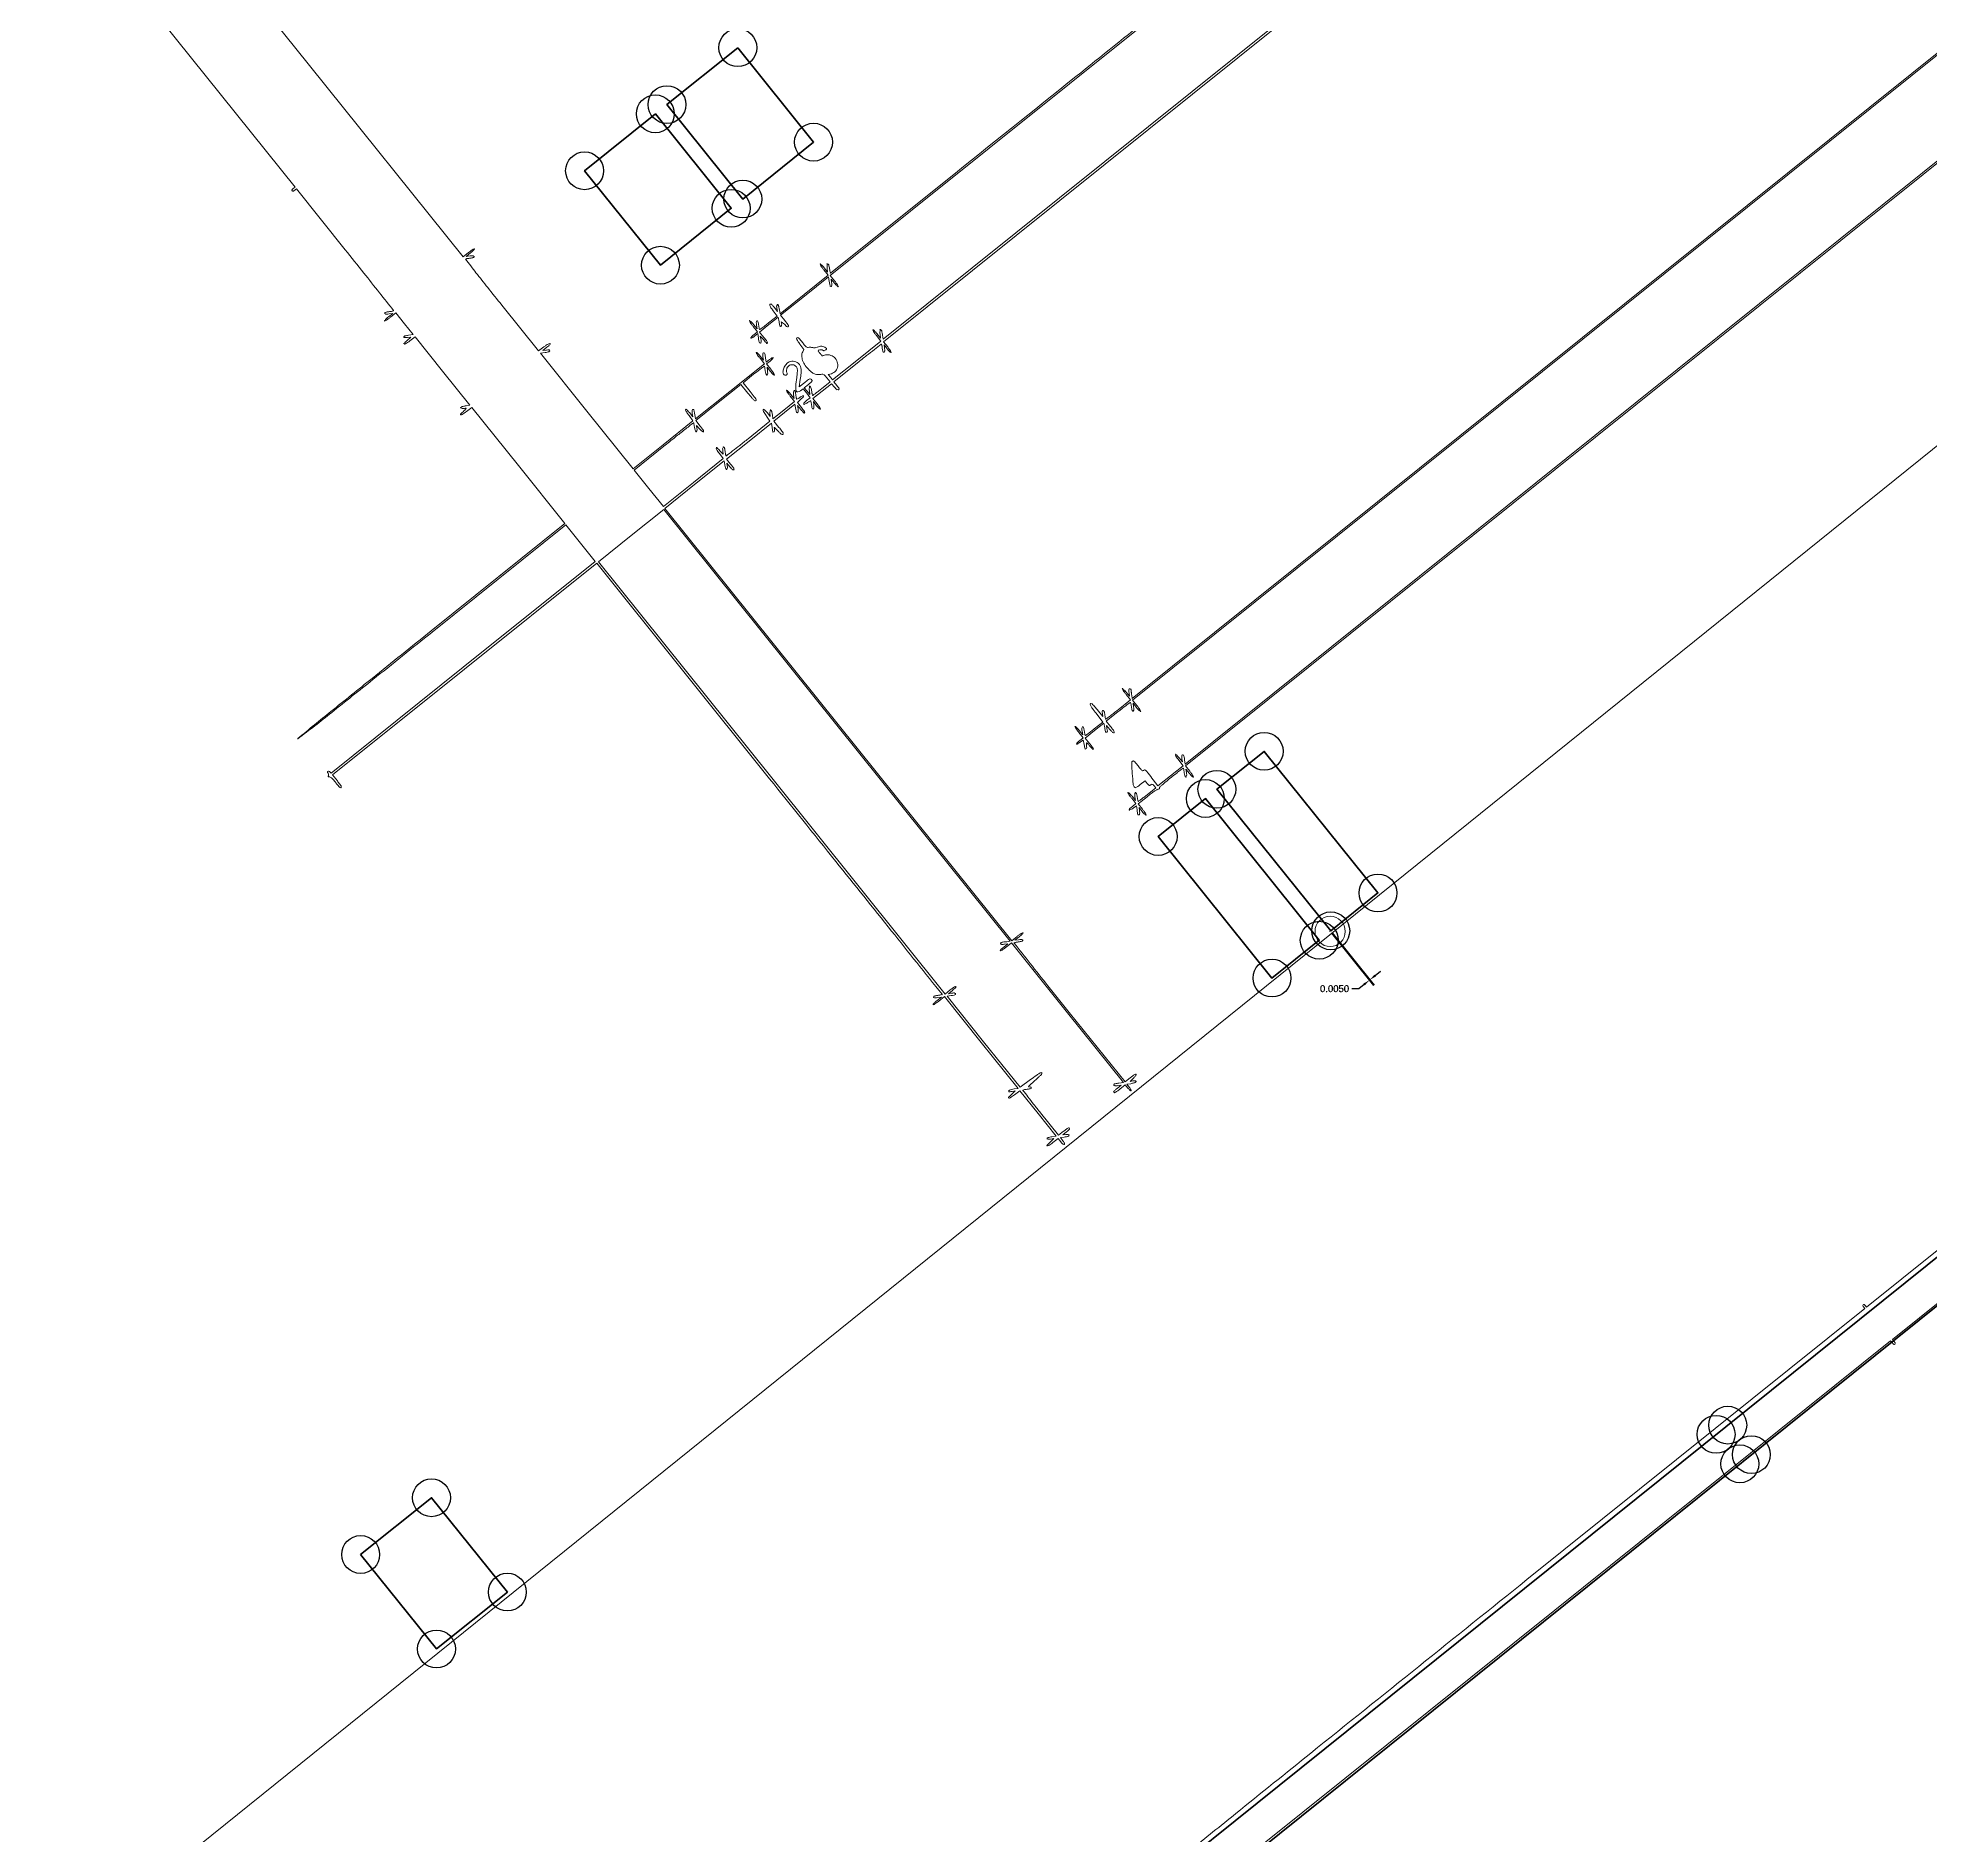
# Model space of a CAD drawing. Header units: metres. Extents: x 7511766 to 7511973, y 4692310 to 4692411.
# Drawn here: x 7511945.65 to 7511958.15, y 4692340.82 to 4692352.69 of the extents above; entities that cross this region are included whole.
import ezdxf

# ---------------------------------------------------------------- set-up
doc = ezdxf.new("R2010")
doc.units = ezdxf.units.M
doc.header["$PDMODE"] = 32
doc.header["$PDSIZE"] = 0.2
doc.layers.get('0').update_dxf_attribs({"lineweight": 0})
doc.layers.get('Defpoints').update_dxf_attribs({"lineweight": 0})
for name, color, linetype, lineweight in [('A - objekti 1 gjendja faktike_Pen_No__1', 7, 'Continuous', 0), ('ll-cde-shtyllat', 7, 'Continuous', 0), ('Matjet_04.12.2019', 1, 'Continuous', 0), ('shytllat', 5, 'Continuous', 0)]:
    doc.layers.add(name, color=color, linetype=linetype, lineweight=lineweight)
doc.layers.add('A - objekti 1 gjendja faktike_Pen_No__8', color=7, linetype='Continuous', lineweight=0, true_color=0xa80f02)
doc.styles.add('GENERATED_STYLE_1', font='arial.ttf')
doc.styles.get("Standard").update_dxf_attribs({"font": 'arial.ttf'})
doc.dimstyles.get("Standard").update_dxf_attribs({"dimtxt": 0.18, "dimasz": 0.18, "dimexe": 0.18, "dimexo": 0.0625, "dimgap": 0.09, "dimtad": 0, "dimtih": 1, "dimtoh": 1, "dimdec": 4, "dimzin": 0, "dimdsep": 46, "dimtxsty": 'Standard', "dimcen": 0.09, "dimadec": 0, "dimazin": 0, "dimtfac": 1, "dimtdec": 4, "dimtofl": 0, "dimtmove": 0, "dimatfit": 3, "dimfxl": 1, "dimtolj": 1, "dimtzin": 0, "dimarcsym": 0})

# ---------------------------------------------------------------- blocks, each defined once
blk = doc.blocks.new('*D61')
at = {"layer": 'Defpoints', "color": 0, "transparency": 16777216}
for p in [(7511954.188, 4692346.787), (7511954.192, 4692346.791), (7511954.447, 4692346.465)]:
    blk.add_point(p, dxfattribs=at)
at = {"layer": 'Matjet_04.12.2019', "color": 0, "lineweight": -2, "transparency": 16777216}
for p, q in [((7511954.198, 4692346.775), (7511954.475, 4692346.43)), ((7511954.202, 4692346.778), (7511954.479, 4692346.433)), ((7511954.486, 4692346.496), (7511954.521, 4692346.524)), ((7511954.377, 4692346.408), (7511954.332, 4692346.408)), ((7511954.412, 4692346.437), (7511954.377, 4692346.408))]:
    blk.add_line(p, q, dxfattribs=at)
at = {"layer": 'Matjet_04.12.2019', "color": 0, "transparency": 16777216}
for points in [[(7511954.407, 4692346.442), (7511954.417, 4692346.431), (7511954.447, 4692346.465)], [(7511954.481, 4692346.502), (7511954.491, 4692346.49), (7511954.451, 4692346.468)]]:
    blk.add_solid(points, dxfattribs=at)
at = {"layer": 'Matjet_04.12.2019', "color": 0, "transparency": 16777216, "insert": (7511954.216, 4692346.408), "char_height": 0.045, "attachment_point": 5}
blk.add_mtext('\\A1;0.0050', dxfattribs=at)
blk = doc.blocks.new('A$C51214811')
for points in [[(352.94, 37.9), (371.17, 37.9), (389.4, 37.9), (389.4, 37.64, 0.033607), (389.41, 37.53, 0.082504), (389.43, 37.45, 0.12651), (389.47, 37.41, 0.152103), (389.52, 37.39, 0.152103), (389.58, 37.41, 0.12651), (389.62, 37.45, 0.082504), (389.64, 37.53, 0.033607), (389.65, 37.64), (389.65, 37.9), (398.24, 37.9, -0.000692), (401.53, 37.89, -0.001155), (404.3, 37.88, -0.000054), (406.8, 37.86, -0.424202), (406.82, 37.83, -0.10382), (406.81, 37.79, -0.007062), (406.76, 37.69, -0.009869), (406.69, 37.56, -0.007234), (406.61, 37.43, 0.012708), (406.53, 37.29, 0.015414), (406.46, 37.16, 0.01405), (406.41, 37.05, 0.095102), (406.4, 36.99, 0.218217), (406.44, 36.91, 0.339983), (406.51, 36.9, 0.086405), (406.63, 37.02, 0.02268), (406.78, 37.24), (406.99, 37.6), (406.99, 36.99, 0.012065), (407, 36.74, 0.0222), (407.02, 36.55, 0.01921), (407.04, 36.4, 0.352506), (407.08, 36.37, 0.365646), (407.11, 36.4, 0.014491), (407.14, 36.58, 0.018502), (407.16, 36.83, 0.009164), (407.16, 37.13), (407.16, 37.9), (408.69, 37.9), (410.21, 37.9), (409.95, 37.44, 0.022225), (409.78, 37.09, 0.222541), (409.78, 36.94, 0.536942), (409.87, 36.92, 0.030691), (410.07, 37.19), (410.29, 37.5), (410.31, 36.98, 0.013173), (410.35, 36.48, 0.596495), (410.42, 36.45, 0.206959), (410.5, 36.59, 0.009832), (410.53, 37.16), (410.55, 37.9), (415.38, 37.9), (420.21, 37.9), (419.99, 37.52, 0.015453), (419.9, 37.37, 0.017323), (419.83, 37.21, 0.016828), (419.78, 37.08, 0.083114), (419.77, 37, 0.026666), (419.77, 36.92, 0.392043), (419.79, 36.9, 0.170615), (419.83, 36.91, 0.007314), (419.94, 37.01, 0.032777), (420.01, 37.08, 0.022657), (420.07, 37.17, 0.022921), (420.13, 37.26, 0.042754), (420.17, 37.34, -0.223787), (420.2, 37.37, -0.426246), (420.23, 37.35, -0.047928), (420.25, 37.23, -0.006773), (420.28, 36.99, 0.012564), (420.33, 36.48, 0.568272), (420.41, 36.45, 0.22225), (420.48, 36.59, 0.00922), (420.51, 37.16), (420.54, 37.9), (428.74, 37.9), (436.94, 37.9), (436.94, 18.99, 0.000291), (436.95, 10.64, 0.000828), (436.96, 4.83, 0.000039), (436.99, 0.12, 0.412858), (437.03, 0.08, 0.412858), (437.07, 0.12, 0.000039), (437.09, 4.83, 0.000828), (437.11, 10.64, 0.000291), (437.11, 18.99), (437.11, 37.9), (439.69, 37.9), (442.27, 37.9), (442.27, 19.25), (442.27, 0.6), (442.09, 0.57, 0.07936), (441.94, 0.52, 0.235729), (441.87, 0.44, 0.344765), (441.91, 0.36, 0.106575), (442.05, 0.33, -0.060886), (442.13, 0.32, -0.065899), (442.21, 0.29, -0.07192), (442.27, 0.24, -0.102185), (442.31, 0.19, 0.018157), (442.35, 0.1, 0.289816), (442.38, 0.08, 0.225928), (442.41, 0.09, 0.011806), (442.48, 0.19, -0.129289), (442.57, 0.26, -0.065826), (442.72, 0.31, -0.033394), (442.96, 0.33, -0.006314), (443.4, 0.33, 0.005421), (443.84, 0.34, 0.033183), (444.06, 0.36, 0.079155), (444.18, 0.4, 0.282275), (444.22, 0.46, 0.286822), (444.18, 0.53, 0.076301), (444.06, 0.56, 0.032071), (443.83, 0.58, 0.005163), (443.37, 0.59), (442.53, 0.59), (442.53, 19.24), (442.53, 37.9), (472.98, 37.9, -0.000195), (484.66, 37.89, -0.000326), (494.49, 37.88, -0.000004), (503.41, 37.86, -0.425827), (503.44, 37.83, -0.10382), (503.43, 37.79, -0.007062), (503.37, 37.69, -0.009869), (503.3, 37.56, -0.007234), (503.22, 37.43, 0.012708), (503.15, 37.29, 0.015414), (503.08, 37.16, 0.01405), (503.03, 37.05, 0.095102), (503.02, 36.99, 0.218217), (503.05, 36.91, 0.339983), (503.12, 36.9, 0.086405), (503.24, 37.02, 0.02268), (503.39, 37.24), (503.61, 37.6), (503.61, 36.99, 0.012065), (503.61, 36.74, 0.0222), (503.63, 36.55, 0.01921), (503.66, 36.4, 0.352506), (503.69, 36.37, 0.365646), (503.73, 36.4, 0.014491), (503.75, 36.58, 0.018502), (503.77, 36.83, 0.009164), (503.78, 37.13), (503.78, 37.9), (510.26, 37.9), (516.74, 37.9), (516.52, 37.52, 0.022251), (516.38, 37.26, 0.053466), (516.31, 37.06, 0.105612), (516.31, 36.93, 0.358625), (516.37, 36.88, 0.209335), (516.41, 36.9, 0.022051), (516.47, 36.97, 0.024308), (516.53, 37.07, 0.017141), (516.6, 37.18), (516.76, 37.48), (516.81, 36.97, 0.013488), (516.86, 36.48, 0.580342), (516.94, 36.45, 0.210817), (517.01, 36.59, 0.009535), (517.04, 37.16), (517.07, 37.9), (520.28, 37.9), (523.48, 37.9), (523.23, 37.46, 0.014935), (523.12, 37.26, 0.03864), (523.06, 37.11, 0.056736), (523.03, 37, 0.222893), (523.06, 36.94, 0.261617), (523.11, 36.93, 0.12066), (523.17, 36.96, 0.060267), (523.24, 37.04, 0.019457), (523.34, 37.19), (523.53, 37.52), (523.57, 36.99, 0.012564), (523.63, 36.48, 0.568272), (523.7, 36.45, 0.22225), (523.78, 36.59, 0.00922), (523.81, 37.16), (523.83, 37.9), (524.3, 37.9, 0.012253), (524.53, 37.9, 0.054817), (524.66, 37.92, 0.118676), (524.73, 37.96, 0.210594), (524.76, 38.02, 0.201256), (524.73, 38.08, 0.122414), (524.67, 38.12, 0.058474), (524.54, 38.14, 0.013882), (524.33, 38.15), (523.9, 38.15), (524.12, 38.52, 0.010753), (524.2, 38.66, 0.013531), (524.27, 38.8, 0.011674), (524.32, 38.92, 0.096868), (524.33, 38.98, 0.218616), (524.3, 39.06, 0.30655), (524.23, 39.07, 0.101596), (524.12, 38.98, 0.034596), (524, 38.81), (523.83, 38.53), (523.83, 39.06, 0.009996), (523.82, 39.33, 0.048921), (523.8, 39.48, 0.110787), (523.76, 39.56, 0.227124), (523.7, 39.59, 0.266366), (523.64, 39.55, 0.088943), (523.6, 39.45, 0.037256), (523.58, 39.25, 0.00643), (523.57, 38.87), (523.57, 38.15), (520.4, 38.15, -0.001874), (519.18, 38.15, -0.003126), (518.16, 38.17, -0.000394), (517.25, 38.19, -0.409902), (517.23, 38.21, -0.111035), (517.24, 38.25, -0.00754), (517.29, 38.36, -0.010506), (517.36, 38.48, -0.007675), (517.44, 38.61, 0.007234), (517.52, 38.75, 0.009869), (517.59, 38.87, 0.007062), (517.64, 38.98, 0.10382), (517.65, 39.02, 0.333117), (517.61, 39.07, 0.147749), (517.51, 39.08, 0.096128), (517.4, 39.02, 0.135121), (517.33, 38.93, -0.756009), (517.31, 38.94, -0.013651), (517.28, 39.15, -0.011714), (517.25, 39.47, -0.00567), (517.23, 39.88, 0.003898), (517.2, 40.49, 0.026247), (517.17, 40.79, 0.058328), (517.12, 40.95, 0.252636), (517.05, 41.01, 0.361219), (516.97, 40.97, 0.058268), (516.92, 40.78, 0.021911), (516.89, 40.42, 0.002461), (516.85, 39.59), (516.79, 38.15), (510.36, 38.15), (503.93, 38.15), (504.15, 38.54, 0.008959), (504.31, 38.83, 0.069373), (504.36, 38.98, 0.25141), (504.33, 39.05, 0.198121), (504.26, 39.08, 0.180386), (504.2, 39.06, 0.035725), (504.13, 38.99, 0.033672), (504.05, 38.88, 0.025766), (503.98, 38.76), (503.82, 38.45), (503.79, 39.02, 0.010857), (503.76, 39.54, 0.597596), (503.69, 39.57, 0.219319), (503.62, 39.43, 0.009046), (503.61, 38.87), (503.61, 38.15), (473.07, 38.15), (442.53, 38.15), (442.53, 42.76), (442.53, 47.37), (473.03, 47.37), (503.54, 47.37), (503.35, 47.05, -0.004855), (503.27, 46.93, -0.005537), (503.19, 46.81, -0.005042), (503.13, 46.71, -0.030884), (503.09, 46.66, 0.094374), (503.03, 46.56, 0.116251), (503.02, 46.46, 0.159083), (503.05, 46.39, 0.211125), (503.12, 46.36, 0.175744), (503.17, 46.38, 0.030637), (503.25, 46.45, 0.030019), (503.33, 46.55, 0.022931), (503.41, 46.67), (503.6, 46.99), (503.6, 46.42, 0.013372), (503.61, 46.2, 0.023366), (503.63, 46.01, 0.020491), (503.66, 45.88, 0.346819), (503.69, 45.85, 0.365646), (503.73, 45.88, 0.014491), (503.75, 46.06, 0.018502), (503.77, 46.3, 0.009164), (503.78, 46.61), (503.78, 47.37), (513.64, 47.37), (523.5, 47.37), (523.24, 46.92, 0.004639), (523.05, 46.58, 0.060119), (523, 46.44, 0.289671), (523.02, 46.38, 0.17782), (523.09, 46.36, 0.174943), (523.15, 46.38, 0.032609), (523.22, 46.45, 0.031428), (523.31, 46.55, 0.024173), (523.39, 46.67), (523.57, 46.99), (523.57, 46.42, 0.008975), (523.58, 46.13, 0.045684), (523.6, 45.96, 0.104993), (523.64, 45.88, 0.2369), (523.7, 45.85, 0.273642), (523.76, 45.89, 0.084509), (523.8, 46, 0.035355), (523.82, 46.21, 0.005946), (523.83, 46.61), (523.83, 47.37), (524.29, 47.37, 0.017105), (524.47, 47.38, 0.027868), (524.62, 47.4, 0.026982), (524.73, 47.42, 0.332234), (524.76, 47.46, 0.324248), (524.73, 47.49, 0.030617), (524.63, 47.52, 0.03004), (524.49, 47.53, 0.018511), (524.33, 47.54), (523.9, 47.54), (524.12, 47.93, 0.011597), (524.2, 48.09, 0.014102), (524.27, 48.24, 0.012683), (524.32, 48.37, 0.089272), (524.33, 48.44, 0.171861), (524.3, 48.53, 0.352784), (524.24, 48.54, 0.117079), (524.13, 48.46, 0.034501), (524.02, 48.28), (523.87, 48.01), (523.83, 48.51, 0.017263), (523.8, 48.71, 0.029087), (523.77, 48.88, 0.030909), (523.72, 49, 0.218326), (523.68, 49.04, 0.394038), (523.63, 49.02, 0.06108), (523.6, 48.9, 0.029434), (523.58, 48.68, 0.006363), (523.57, 48.31), (523.57, 47.54), (513.76, 47.54, -0.000606), (510, 47.54, -0.001011), (506.83, 47.56, -0.000041), (503.97, 47.58, -0.42449), (503.95, 47.6, -0.10382), (503.96, 47.64, -0.007062), (504.01, 47.75, -0.009869), (504.08, 47.87, -0.007234), (504.16, 48.01, 0.012708), (504.24, 48.14, 0.015414), (504.31, 48.28, 0.01405), (504.36, 48.39, 0.095102), (504.37, 48.45, 0.218217), (504.33, 48.53, 0.339983), (504.26, 48.53, 0.086405), (504.14, 48.42, 0.02268), (503.99, 48.2), (503.78, 47.84), (503.78, 48.45, 0.012065), (503.77, 48.69, 0.0222), (503.75, 48.89, 0.01921), (503.73, 49.04, 0.352506), (503.69, 49.06, 0.365646), (503.66, 49.03, 0.014491), (503.63, 48.85, 0.018502), (503.61, 48.61, 0.009164), (503.61, 48.3), (503.61, 47.54), (473.07, 47.54), (442.53, 47.54), (442.53, 51.74), (442.53, 55.93), (442.9, 55.71, 0.009739), (443.05, 55.63, 0.012571), (443.19, 55.56, 0.010376), (443.31, 55.5, 0.10017), (443.37, 55.49, 0.236673), (443.44, 55.53, 0.292619), (443.44, 55.6, 0.096763), (443.35, 55.71, 0.034999), (443.18, 55.83), (442.91, 56), (443.44, 56, 0.009996), (443.71, 56.01, 0.048921), (443.86, 56.03, 0.110787), (443.94, 56.07, 0.227124), (443.96, 56.13, 0.266366), (443.93, 56.19, 0.088943), (443.82, 56.23, 0.037256), (443.62, 56.25, 0.00643), (443.25, 56.25), (442.53, 56.25), (442.53, 59.42), (442.53, 62.59), (442.95, 62.34, 0.003301), (443.29, 62.15, 0.070197), (443.39, 62.11, 0.363688), (443.44, 62.13, 0.104061), (443.46, 62.22, 0.141098), (443.44, 62.28, 0.054884), (443.39, 62.34, 0.048646), (443.32, 62.4, 0.043072), (443.23, 62.45, -0.049777), (443.12, 62.51, -0.602432), (443.13, 62.55, -0.067959), (443.24, 62.57, -0.002829), (443.63, 62.6, 0.008522), (443.96, 62.63, 0.045042), (444.14, 62.66, 0.09719), (444.24, 62.71, 0.1805), (444.29, 62.79, 0.263054), (444.26, 62.87, 0.141058), (444.17, 62.91, 0.038591), (443.95, 62.93, 0.003742), (443.42, 62.94), (442.53, 62.94), (442.53, 64.43), (442.53, 65.91), (442.9, 65.7, 0.012935), (443.18, 65.54, 0.071612), (443.34, 65.49, 0.22351), (443.42, 65.51, 0.224566), (443.46, 65.59, 0.180386), (443.44, 65.64, 0.035725), (443.36, 65.71, 0.033672), (443.26, 65.79, 0.025766), (443.14, 65.86), (442.82, 66.03), (443.39, 66.05, 0.010792), (443.92, 66.08, 0.592931), (443.95, 66.16, 0.223007), (443.81, 66.23, 0.009041), (443.25, 66.24), (442.54, 66.24), (442.51, 66.72, 0.017296), (442.48, 67.1, 0.277549), (442.4, 67.2, 0.479493), (442.33, 67.15, 0.021217), (442.29, 66.81, -0.013731), (442.28, 66.65, -0.022462), (442.25, 66.52, -0.01844), (442.23, 66.43, -0.346182), (442.2, 66.41, -0.104965), (442.17, 66.42, -0.006308), (442.06, 66.47, -0.00923), (441.94, 66.54, -0.006674), (441.81, 66.62, 0.013532), (441.67, 66.7, 0.016098), (441.54, 66.77, 0.014983), (441.42, 66.82, 0.092704), (441.36, 66.83, 0.297128), (441.29, 66.79, 0.267174), (441.3, 66.7, 0.077583), (441.43, 66.57, 0.02963), (441.64, 66.43), (441.98, 66.24), (441.36, 66.24, 0.012089), (441.12, 66.23, 0.022171), (440.92, 66.21, 0.019132), (440.78, 66.19, 0.352327), (440.75, 66.15, 0.365646), (440.78, 66.12, 0.014491), (440.96, 66.09, 0.018502), (441.2, 66.07, 0.009164), (441.51, 66.07), (442.27, 66.07), (442.27, 64.54), (442.27, 63.01), (441.89, 63.24, 0.026859), (441.55, 63.41, 0.156498), (441.36, 63.43, 0.597124), (441.33, 63.35, 0.047591), (441.55, 63.17), (441.89, 62.94), (441.37, 62.94, 0.015205), (441.16, 62.93, 0.021581), (440.98, 62.91, 0.018482), (440.84, 62.89, 0.201716), (440.79, 62.85, 0.340689), (440.8, 62.78, 0.140728), (440.89, 62.73, 0.03731), (441.12, 62.69, 0.004551), (441.62, 62.64), (442.27, 62.58), (442.27, 59.5, -0.00193), (442.27, 58.32, -0.003219), (442.25, 57.33, -0.000417), (442.24, 56.45, -0.4097), (442.21, 56.42, -0.111035), (442.17, 56.43, -0.00754), (442.07, 56.49, -0.010506), (441.94, 56.55, -0.007675), (441.81, 56.63, 0.012268), (441.67, 56.71, 0.014838), (441.54, 56.78, 0.013493), (441.42, 56.83, 0.091427), (441.36, 56.84, 0.218368), (441.28, 56.81, 0.327856), (441.27, 56.73, 0.096132), (441.38, 56.62, 0.03056), (441.57, 56.48), (441.89, 56.3), (441.36, 56.25, 0.014241), (440.88, 56.2, 0.584384), (440.85, 56.12, 0.206829), (441, 56.05, 0.009955), (441.55, 56.02), (442.27, 55.99), (442.27, 51.77), (442.27, 47.54), (439.69, 47.54), (437.11, 47.54), (437.11, 51.73, -0.000753), (437.11, 53.33, -0.001256), (437.12, 54.69, -0.000064), (437.13, 55.9, -0.411787), (437.15, 55.92, -0.118776), (437.17, 55.91, -0.002401), (437.28, 55.85, -0.005535), (437.4, 55.79, -0.003675), (437.55, 55.71, 0.011167), (437.7, 55.62, 0.013731), (437.84, 55.56, 0.012176), (437.96, 55.51, 0.090598), (438.02, 55.49, 0.192997), (438.1, 55.53, 0.340288), (438.11, 55.59, 0.109392), (438.02, 55.7, 0.035201), (437.85, 55.81), (437.58, 55.96), (438.08, 56, 0.017263), (438.28, 56.02, 0.029087), (438.45, 56.06, 0.030909), (438.57, 56.1, 0.218326), (438.61, 56.15, 0.394038), (438.59, 56.2, 0.06108), (438.47, 56.23, 0.029434), (438.26, 56.25, 0.006363), (437.88, 56.25), (437.11, 56.25), (437.11, 59.42), (437.11, 62.59), (438.32, 62.62, 0.003075), (439.01, 62.64, 0.026619), (439.32, 62.66, 0.070014), (439.48, 62.71, 0.245611), (439.55, 62.79, 0.319275), (439.51, 62.87, 0.100815), (439.38, 62.91, 0.028076), (439.09, 62.93, 0.002507), (438.35, 62.94), (437.11, 62.94), (437.11, 64.42, -0.004017), (437.12, 64.99, -0.00671), (437.13, 65.46, -0.001804), (437.15, 65.87, -0.411716), (437.18, 65.9, -0.10382), (437.22, 65.89, -0.007062), (437.32, 65.83, -0.009869), (437.44, 65.76, -0.007234), (437.58, 65.68, 0.012708), (437.71, 65.6, 0.015414), (437.85, 65.54, 0.01405), (437.96, 65.49, 0.095102), (438.02, 65.48, 0.218217), (438.1, 65.51, 0.339983), (438.11, 65.58, 0.086405), (437.99, 65.7, 0.02268), (437.77, 65.85), (437.41, 66.07), (438.02, 66.07, 0.012065), (438.26, 66.07, 0.0222), (438.46, 66.09, 0.01921), (438.61, 66.12, 0.352506), (438.64, 66.15, 0.365646), (438.61, 66.19, 0.014491), (438.42, 66.21, 0.018502), (438.18, 66.23, 0.009164), (437.87, 66.24), (437.11, 66.24), (437.11, 66.74, 0.015416), (437.11, 66.94, 0.025878), (437.09, 67.1, 0.024068), (437.06, 67.23, 0.339565), (437.03, 67.25, 0.33177), (436.99, 67.23, 0.027191), (436.97, 67.12, 0.027994), (436.95, 66.97, 0.017186), (436.94, 66.79), (436.94, 66.33), (436.52, 66.58, 0.009346), (436.21, 66.75, 0.063105), (436.05, 66.81, 0.227008), (435.96, 66.8, 0.236522), (435.93, 66.72, 0.175744), (435.95, 66.67, 0.030637), (436.02, 66.59, 0.030019), (436.12, 66.51, 0.022931), (436.25, 66.43), (436.56, 66.24), (435.99, 66.24, 0.013372), (435.77, 66.23, 0.023366), (435.59, 66.21, 0.020491), (435.45, 66.19, 0.346819), (435.42, 66.15, 0.365646), (435.45, 66.12, 0.014491), (435.63, 66.09, 0.018502), (435.87, 66.07, 0.009164), (436.18, 66.07), (436.94, 66.07), (436.94, 61.2), (436.94, 56.34), (436.49, 56.59, 0.005105), (436.16, 56.78, 0.05887), (436.02, 56.83, 0.273209), (435.96, 56.81, 0.194915), (435.93, 56.74, 0.175744), (435.95, 56.69, 0.030637), (436.02, 56.61, 0.030019), (436.12, 56.53, 0.022931), (436.25, 56.45), (436.56, 56.26), (435.98, 56.26, 0.009126), (435.71, 56.25, 0.039013), (435.54, 56.23, 0.08811), (435.46, 56.2, 0.348167), (435.44, 56.15, 0.245891), (435.49, 56.1, 0.029679), (435.65, 56.06, 0.024548), (435.88, 56.04, 0.009086), (436.21, 56.02), (436.94, 55.99), (436.94, 51.77), (436.94, 47.54), (428.78, 47.54), (420.61, 47.54), (420.87, 48, 0.013355), (420.98, 48.21, 0.038063), (421.04, 48.36, 0.059741), (421.06, 48.46, 0.278577), (421.04, 48.51, 0.031), (421, 48.53, 0.046666), (420.96, 48.55, 0.057974), (420.94, 48.55, 0.246146), (420.92, 48.54, 0.013628), (420.91, 48.52, 0.000456), (420.85, 48.43, 0.000865), (420.79, 48.33, 0.000603), (420.72, 48.22), (420.53, 47.92), (420.53, 48.5, 0.009062), (420.53, 48.78, 0.039053), (420.51, 48.94, 0.088868), (420.47, 49.02, 0.348476), (420.42, 49.04, 0.245891), (420.38, 48.99, 0.029679), (420.34, 48.83, 0.024548), (420.31, 48.6, 0.009086), (420.29, 48.27), (420.27, 47.54), (413.8, 47.54, -0.000919), (411.32, 47.54, -0.001534), (409.23, 47.56, -0.000095), (407.36, 47.58, -0.423439), (407.34, 47.6, -0.10382), (407.35, 47.64, -0.007062), (407.4, 47.75, -0.009869), (407.47, 47.87, -0.007234), (407.55, 48.01, 0.012708), (407.63, 48.14, 0.015414), (407.69, 48.28, 0.01405), (407.74, 48.39, 0.095102), (407.76, 48.45, 0.218217), (407.72, 48.53, 0.339983), (407.65, 48.53, 0.086405), (407.53, 48.42, 0.02268), (407.38, 48.2), (407.17, 47.84), (407.16, 48.45, 0.012065), (407.16, 48.69, 0.0222), (407.14, 48.89, 0.01921), (407.11, 49.04, 0.352506), (407.08, 49.06, 0.365646), (407.04, 49.03, 0.014491), (407.02, 48.85, 0.018502), (407, 48.61, 0.009164), (406.99, 48.3), (406.99, 47.54), (379.96, 47.54), (352.94, 47.54)], [(433.73, 134.21, -0.000056), (433.73, 112.66, -0.000094), (433.72, 94.51), (433.71, 78.01, -0.414038), (433.69, 78, -0.118776), (433.67, 78, -0.002401), (433.56, 78.06, -0.005535), (433.44, 78.13, -0.003675), (433.29, 78.21, 0.022155), (432.88, 78.42, 0.273227), (432.71, 78.4, 0.502959), (432.71, 78.29, 0.025371), (433.07, 78.04), (433.43, 77.83), (432.82, 77.83, 0.012065), (432.58, 77.82, 0.0222), (432.38, 77.8, 0.01921), (432.23, 77.78, 0.352506), (432.21, 77.74, 0.365646), (432.24, 77.71, 0.014491), (432.42, 77.68, 0.018502), (432.66, 77.66, 0.009164), (432.97, 77.66), (433.73, 77.66), (433.73, 74.27), (433.73, 70.88), (433.34, 71.09, 0.011597), (433.18, 71.18, 0.014102), (433.03, 71.25, 0.012683), (432.9, 71.3, 0.089272), (432.83, 71.31, 0.181597), (432.74, 71.28, 0.363837), (432.73, 71.21, 0.105918), (432.83, 71.1, 0.029861), (433.03, 70.98), (433.35, 70.81), (432.77, 70.81, 0.006858), (432.44, 70.8, 0.059034), (432.3, 70.78, 0.188203), (432.24, 70.73, 0.188648), (432.22, 70.66, 0.194705), (432.27, 70.58, 0.098226), (432.38, 70.53, 0.040748), (432.58, 70.5, 0.006273), (432.99, 70.48), (433.73, 70.46), (433.73, 69.24, -0.004862), (433.72, 68.77, -0.008121), (433.71, 68.37, -0.002633), (433.69, 68.04, -0.408114), (433.66, 68.02, -0.10382), (433.63, 68.03, -0.007062), (433.52, 68.08, -0.009869), (433.4, 68.15, -0.007234), (433.26, 68.23, 0.012708), (433.13, 68.31, 0.015414), (432.99, 68.37, 0.01405), (432.88, 68.42, 0.095102), (432.82, 68.44, 0.218217), (432.74, 68.4, 0.339983), (432.73, 68.33, 0.086405), (432.85, 68.21, 0.02268), (433.07, 68.06), (433.43, 67.85), (432.82, 67.85, 0.012065), (432.58, 67.84, 0.0222), (432.38, 67.82, 0.01921), (432.23, 67.79, 0.352506), (432.21, 67.76, 0.365646), (432.24, 67.72, 0.014491), (432.42, 67.7, 0.018502), (432.66, 67.68, 0.009164), (432.97, 67.68), (433.73, 67.68), (433.73, 67.17, 0.015416), (433.73, 66.97, 0.025878), (433.75, 66.81, 0.024068), (433.78, 66.69, 0.339565), (433.81, 66.66, 0.33177), (433.85, 66.68, 0.027191), (433.87, 66.8, 0.027994), (433.89, 66.95, 0.017186), (433.9, 67.12), (433.9, 67.59), (434.32, 67.33, 0.009298), (434.63, 67.16, 0.065443), (434.8, 67.1, 0.236264), (434.88, 67.12, 0.222811), (434.91, 67.19, 0.180386), (434.89, 67.25, 0.035725), (434.82, 67.32, 0.033672), (434.72, 67.4, 0.025766), (434.6, 67.47), (434.28, 67.63), (434.85, 67.66, 0.011581), (435.38, 67.69, 0.639683), (435.4, 67.76, 0.186785), (435.24, 67.83, 0.009128), (434.66, 67.84), (433.9, 67.84), (433.9, 69.16), (433.9, 70.48), (434.36, 70.22, 0.013631), (434.56, 70.11, 0.036849), (434.71, 70.04, 0.055395), (434.82, 70.02, 0.28585), (434.87, 70.05, 0.276109), (434.87, 70.13, 0.065203), (434.79, 70.24, 0.060197), (434.66, 70.34, 0.104151), (434.53, 70.39, -0.757322), (434.53, 70.42, -0.042678), (434.68, 70.47, -0.021619), (434.92, 70.52, -0.032622), (435.15, 70.54, 0.030487), (435.27, 70.55, 0.076353), (435.35, 70.58, 0.11964), (435.4, 70.62, 0.160636), (435.42, 70.68, 0.273642), (435.38, 70.74, 0.084509), (435.27, 70.78, 0.035355), (435.06, 70.8, 0.005946), (434.66, 70.81), (433.9, 70.81), (433.9, 74.19), (433.9, 77.57), (434.35, 77.32, 0.005105), (434.68, 77.14, 0.05887), (434.82, 77.08, 0.273209), (434.88, 77.1, 0.194915), (434.91, 77.17, 0.175744), (434.89, 77.22, 0.030637), (434.82, 77.3, 0.030019), (434.72, 77.38, 0.022931), (434.59, 77.46), (434.28, 77.65), (434.85, 77.65, 0.013372), (435.07, 77.66, 0.023366), (435.26, 77.68, 0.020491), (435.39, 77.71, 0.346819), (435.42, 77.74, 0.365646), (435.39, 77.78, 0.014491), (435.21, 77.8, 0.018502), (434.97, 77.82, 0.009164), (434.66, 77.83), (433.9, 77.83), (433.9, 134.09)], [(443.03, 134.21), (443.03, 77.98), (442.64, 78.2, 0.022045), (442.21, 78.42, 0.238876), (442.02, 78.41, 0.537909), (442.02, 78.3, 0.027138), (442.38, 78.05), (442.74, 77.83), (442.12, 77.83, 0.012164), (441.88, 77.82, 0.02208), (441.69, 77.8, 0.018882), (441.54, 77.78, 0.351751), (441.51, 77.74, 0.365646), (441.54, 77.71, 0.014491), (441.72, 77.68, 0.018502), (441.96, 77.66, 0.009164), (442.27, 77.66), (443.03, 77.66), (443.03, 74.23), (443.03, 70.81), (442.66, 70.81), (442.29, 70.81), (442.42, 71.14, 0.143574), (442.47, 71.72, 0.151217), (442.2, 72.22, 0.141344), (441.68, 72.5, 0.121117), (441.05, 72.49, 0.084776), (440.81, 72.37, 0.050739), (440.57, 72.17, 0.051655), (440.38, 71.93, 0.139362), (440.33, 71.73, -0.120946), (440.31, 71.65, -0.182523), (440.25, 71.6, -0.08014), (440.14, 71.57, -0.011834), (439.9, 71.57, -0.0216), (439.61, 71.58, -0.21338), (439.51, 71.64, -0.327174), (439.51, 71.73, -0.041051), (439.65, 71.91, -0.022886), (439.72, 71.97, -0.026473), (439.79, 72.02, -0.026952), (439.86, 72.06, -0.120635), (439.9, 72.07, 0.230696), (439.94, 72.09, 0.073245), (439.96, 72.14, 0.055829), (439.98, 72.21, 0.037102), (439.99, 72.29, 0.028854), (439.98, 72.41, 0.191812), (439.95, 72.46, 0.214512), (439.9, 72.47, 0.03666), (439.8, 72.45, 0.071443), (439.59, 72.35, 0.059957), (439.4, 72.2, 0.060383), (439.26, 72, 0.075002), (439.18, 71.79, -0.063628), (439.14, 71.67, -0.033277), (439.06, 71.53, -0.031998), (438.95, 71.4, -0.037376), (438.84, 71.29, 0.022916), (438.73, 71.19, 0.027877), (438.63, 71.08, 0.028345), (438.57, 70.99, 0.14066), (438.55, 70.93, -0.296753), (438.51, 70.87, -0.067328), (438.39, 70.83, -0.031241), (438.16, 70.81, -0.005767), (437.74, 70.81, 0.004256), (437.27, 70.8, 0.04257), (437.07, 70.78, 0.153687), (436.98, 70.74, 0.245386), (436.96, 70.66, 0.192775), (437.01, 70.58, 0.099171), (437.12, 70.53, 0.041399), (437.31, 70.5, 0.006458), (437.71, 70.48), (438.44, 70.46), (438.56, 70.19, 0.125724), (438.84, 69.83, 0.082847), (439.3, 69.59, 0.067435), (439.91, 69.47, 0.044547), (440.63, 69.5, 0.045407), (441.01, 69.58, 0.061182), (441.34, 69.73, 0.068531), (441.59, 69.94, 0.082741), (441.76, 70.19, -0.041587), (441.85, 70.36, -0.154842), (441.94, 70.43, -0.085784), (442.09, 70.46, -0.007774), (442.46, 70.47), (443.03, 70.47), (443.03, 69.24, -0.002572), (443.03, 68.77, -0.004287), (443.02, 68.37, -0.000739), (443.01, 68.03, -0.405339), (443, 68.01, -0.118776), (442.98, 68.02, -0.002401), (442.87, 68.08, -0.005535), (442.74, 68.14, -0.003675), (442.6, 68.22, 0.021224), (442.19, 68.44, 0.269191), (442.02, 68.42, 0.509183), (442.02, 68.31, 0.024444), (442.38, 68.07), (442.74, 67.85), (442.25, 67.85), (441.77, 67.84), (441.77, 68.44, 0.005599), (441.76, 68.82, 0.080329), (441.74, 68.95, 0.227859), (441.68, 69.01, 0.0831), (441.55, 69.03, 0.107498), (441.43, 69, 0.221958), (441.37, 68.93, 0.062393), (441.34, 68.76, 0.003589), (441.34, 68.25), (441.33, 67.46), (440.76, 68.08, 0.011982), (440.29, 68.57, 0.044714), (439.96, 68.84, 0.070874), (439.67, 68.98, 0.078159), (439.37, 69.03, 0.098508), (439.1, 68.97, 0.073809), (438.83, 68.82, 0.072433), (438.62, 68.59, 0.087704), (438.5, 68.32, 0.110913), (438.49, 67.89, 0.080711), (438.66, 67.43, 0.090843), (438.94, 67.1, 0.21089), (439.25, 67.01, 0.154891), (439.39, 67.08, 0.205775), (439.44, 67.21, 0.206634), (439.39, 67.34, 0.155718), (439.25, 67.41, -0.120035), (439.08, 67.47, -0.083756), (438.94, 67.62, -0.077229), (438.84, 67.81, -0.077472), (438.8, 68.03, -0.10504), (438.85, 68.25, -0.10037), (438.98, 68.44, -0.097017), (439.18, 68.56, -0.091225), (439.42, 68.61, -0.091469), (439.59, 68.57, -0.068605), (439.76, 68.48, -0.035955), (439.98, 68.29, -0.006703), (440.36, 67.91, 0.01145), (441.07, 67.2, 0.087883), (441.47, 66.93, 0.361144), (441.67, 66.99, 0.150171), (441.77, 67.29), (441.77, 67.68), (442.4, 67.68), (443.03, 67.68), (443.03, 67.16, 0.021971), (443.05, 66.77, 0.330309), (443.14, 66.67, 0.427997), (443.23, 66.73, 0.023715), (443.27, 67.11, -0.006856), (443.28, 67.26, -0.01131), (443.3, 67.39, -0.005043), (443.31, 67.5, -0.368663), (443.33, 67.51, -0.120542), (443.35, 67.5, -0.001855), (443.46, 67.44, -0.004842), (443.58, 67.38, -0.003171), (443.72, 67.3, 0.007714), (444, 67.14, 0.06904), (444.13, 67.1, 0.270472), (444.19, 67.12, 0.185787), (444.22, 67.19, 0.175744), (444.2, 67.24, 0.030637), (444.12, 67.32, 0.030019), (444.02, 67.4, 0.022931), (443.9, 67.48), (443.58, 67.67), (444.16, 67.67, 0.013372), (444.38, 67.68, 0.023366), (444.56, 67.7, 0.020491), (444.7, 67.73, 0.346819), (444.73, 67.76, 0.362465), (444.7, 67.8, 0.015687), (444.53, 67.82, 0.019442), (444.3, 67.84, 0.009838), (444.01, 67.84), (443.29, 67.84), (443.29, 69.15), (443.29, 70.46), (443.77, 70.48, 0.012571), (444.02, 70.5, 0.055818), (444.17, 70.53, 0.10964), (444.25, 70.58, 0.156356), (444.29, 70.66, 0.170556), (444.28, 70.73, 0.199387), (444.22, 70.78, 0.066037), (444.09, 70.8, 0.008037), (443.8, 70.81), (443.29, 70.81), (443.29, 74.15, -0.001779), (443.29, 75.43, -0.002971), (443.31, 76.51, -0.000356), (443.33, 77.46, -0.420426), (443.35, 77.49, -0.10382), (443.39, 77.48, -0.007062), (443.5, 77.42, -0.009869), (443.62, 77.36, -0.007234), (443.75, 77.27, 0.009059), (444.01, 77.12, 0.07668), (444.13, 77.08, 0.284194), (444.19, 77.1, 0.169831), (444.22, 77.18, 0.174943), (444.2, 77.23, 0.032609), (444.13, 77.31, 0.031428), (444.02, 77.39, 0.024173), (443.9, 77.47), (443.58, 77.65), (444.16, 77.66, 0.013289), (444.38, 77.66, 0.023467), (444.56, 77.68, 0.020767), (444.7, 77.71, 0.347374), (444.73, 77.74, 0.362465), (444.7, 77.78, 0.015687), (444.53, 77.8, 0.019442), (444.3, 77.82, 0.009838), (444.01, 77.83), (443.29, 77.83), (443.29, 134.04, -0.000106), (443.29, 155.6, -0.000176)], [(443.31, 173.75, -0.000001), (443.33, 190.23, -0.415883)], [(491.09, 190.43), (491.09, 132.51), (491.09, 74.6), (490.77, 74.79, -0.004855), (490.64, 74.87, -0.005537), (490.52, 74.94, -0.005042), (490.42, 75.01, -0.030884), (490.37, 75.05, 0.094374), (490.28, 75.1, 0.116251), (490.18, 75.12, 0.159083), (490.1, 75.08, 0.211125), (490.07, 75.01, 0.175744), (490.09, 74.96, 0.030637), (490.17, 74.88, 0.030019), (490.27, 74.8, 0.022931), (490.39, 74.72), (490.71, 74.54), (490.14, 74.53, 0.013372), (489.91, 74.52, 0.023366), (489.73, 74.5, 0.020491), (489.59, 74.48, 0.346819), (489.56, 74.44, 0.365646), (489.59, 74.41, 0.014491), (489.78, 74.38, 0.018502), (490.02, 74.36, 0.009164), (490.33, 74.36), (491.09, 74.36), (491.09, 72.62, -0.002376), (491.08, 71.96, -0.003962), (491.07, 71.4, -0.000632), (491.06, 70.91, -0.406071), (491.04, 70.89, -0.123338), (491.01, 70.9, -0.004527), (490.91, 70.95, -0.008014), (490.8, 71.02, -0.005516), (490.66, 71.1, 0.025038), (490.43, 71.24, 0.062172), (490.24, 71.3, 0.131175), (490.12, 71.3, 0.326866), (490.07, 71.23, 0.190299), (490.09, 71.19, 0.029092), (490.15, 71.13, 0.029066), (490.24, 71.06, 0.021498), (490.35, 71), (490.62, 70.85), (489.62, 70.82, 0.003474), (489.04, 70.81, 0.033661), (488.79, 70.78, 0.114667), (488.68, 70.73, 0.290622), (488.65, 70.65, 0.250276), (488.71, 70.57, 0.066134), (488.88, 70.53, 0.026027), (489.19, 70.5, 0.003136), (489.88, 70.49), (491.09, 70.46), (491.09, 69.24, -0.004857), (491.08, 68.77, -0.008091), (491.07, 68.37, -0.002611), (491.05, 68.04, -0.398077), (491.02, 68.01, -0.111035), (490.98, 68.02, -0.00754), (490.88, 68.08, -0.010506), (490.76, 68.14, -0.007675), (490.62, 68.22, 0.013093), (490.48, 68.3, 0.015532), (490.35, 68.37, 0.014424), (490.23, 68.42, 0.08935), (490.17, 68.43, 0.300243), (490.1, 68.39, 0.270054), (490.11, 68.31, 0.076762), (490.24, 68.18, 0.029789), (490.46, 68.04), (490.79, 67.85), (490.18, 67.85, 0.012089), (489.94, 67.84, 0.022171), (489.74, 67.82, 0.019132), (489.59, 67.79, 0.352327), (489.56, 67.76, 0.365646), (489.59, 67.72, 0.014491), (489.78, 67.7, 0.018502), (490.02, 67.68, 0.009164), (490.33, 67.68), (491.09, 67.68), (491.09, 67.17, 0.015416), (491.09, 66.97, 0.025878), (491.11, 66.81, 0.024068), (491.14, 66.69, 0.339565), (491.17, 66.66, 0.322437), (491.2, 66.68, 0.031449), (491.23, 66.78, 0.03053), (491.25, 66.92, 0.01883), (491.26, 67.08, -0.011313), (491.26, 67.25, -0.018676), (491.27, 67.38, -0.013163), (491.29, 67.49, -0.364519), (491.31, 67.51, -0.112389), (491.34, 67.5, -0.003975), (491.46, 67.44, -0.007185), (491.61, 67.36, -0.004948), (491.77, 67.28, 0.023312), (492.17, 67.08, 0.512959), (492.26, 67.13, 0.260592), (492.19, 67.29, 0.019352), (491.8, 67.56, -0.16362), (491.76, 67.61, -0.444968), (491.77, 67.65, -0.055603), (491.9, 67.66, -0.004947), (492.21, 67.67, 0.013429), (492.43, 67.68, 0.023296), (492.61, 67.7, 0.020304), (492.75, 67.73, 0.34644), (492.78, 67.76, 0.365646), (492.75, 67.8, 0.014491), (492.57, 67.82, 0.018502), (492.33, 67.84, 0.009164), (492.02, 67.84), (491.26, 67.84), (491.26, 69.16), (491.26, 70.48), (491.72, 70.22, 0.013632), (491.92, 70.11, 0.036849), (492.07, 70.04, 0.055394), (492.18, 70.02, 0.285851), (492.23, 70.05, 0.078544), (492.26, 70.12, 0.25054), (492.25, 70.17, 0.068732), (492.18, 70.22, 0.002883), (491.93, 70.37), (491.64, 70.55), (492.21, 70.55, 0.008923), (492.5, 70.56, 0.04577), (492.66, 70.58, 0.10575), (492.75, 70.62, 0.236826), (492.78, 70.68, 0.273642), (492.74, 70.74, 0.084509), (492.63, 70.78, 0.035355), (492.42, 70.8, 0.005946), (492.02, 70.81), (491.26, 70.81), (491.26, 72.5, -0.003515), (491.26, 73.15, -0.005871), (491.27, 73.69, -0.001384), (491.29, 74.16, -0.413778), (491.32, 74.19, -0.10382), (491.36, 74.18, -0.007062), (491.46, 74.12, -0.009869), (491.59, 74.06, -0.007234), (491.72, 73.98, 0.012708), (491.86, 73.9, 0.015414), (491.99, 73.83, 0.01405), (492.11, 73.78, 0.095102), (492.17, 73.77, 0.218217), (492.25, 73.8, 0.339983), (492.25, 73.87, 0.086405), (492.13, 73.99, 0.02268), (491.91, 74.14), (491.55, 74.36), (492.17, 74.36, 0.012065), (492.41, 74.36, 0.0222), (492.6, 74.38, 0.01921), (492.75, 74.41, 0.352506), (492.78, 74.44, 0.365646), (492.75, 74.48, 0.014491), (492.57, 74.5, 0.018502), (492.33, 74.52, 0.009164), (492.02, 74.53), (491.26, 74.53), (491.26, 132.44), (491.26, 190.35)], [(500.39, 190.43), (500.39, 132.52), (500.39, 74.61), (499.98, 74.87, 0.012763), (499.69, 75.04, 0.067597), (499.51, 75.11, 0.21343), (499.42, 75.09, 0.244789), (499.38, 75.01, 0.180386), (499.4, 74.96, 0.035725), (499.47, 74.88, 0.033672), (499.57, 74.8, 0.025766), (499.7, 74.73), (500.01, 74.57), (499.44, 74.54, 0.011581), (498.91, 74.51, 0.639683), (498.89, 74.44, 0.186785), (499.05, 74.37, 0.009128), (499.63, 74.36), (500.39, 74.36), (500.39, 72.57), (500.39, 70.79), (499.53, 70.81, 0.002827), (498.6, 70.83, 0.033209), (498.24, 70.81, 0.135635), (498.09, 70.75, 0.30132), (498.05, 70.64, -0.182728), (498.04, 70.54, -0.224194), (497.97, 70.49, -0.051788), (497.8, 70.47, -0.00362), (497.3, 70.47, 0.004714), (496.84, 70.46, 0.041991), (496.63, 70.44, 0.129567), (496.54, 70.4, 0.22065), (496.5, 70.32, 0.239123), (496.61, 70.11, 0.005433), (497.56, 69.43, 0.007285), (498.5, 68.79, 0.146296), (498.83, 68.69, 0.092874), (498.95, 68.71, 0.227966), (499.01, 68.78, 0.071609), (499.04, 68.93, 0.004467), (499.04, 69.37), (499.04, 70.04), (499.42, 70.04, 0.012699), (499.65, 70.05, 0.114574), (499.74, 70.08, 0.210352), (499.79, 70.14, 0.058662), (499.8, 70.26, -0.050766), (499.81, 70.37, -0.189121), (499.85, 70.43, -0.13443), (499.93, 70.46, -0.021436), (500.1, 70.47), (500.39, 70.47), (500.39, 69.24, -0.004849), (500.39, 68.77, -0.008099), (500.37, 68.37, -0.002619), (500.36, 68.04, -0.408171), (500.33, 68.02, -0.10382), (500.29, 68.03, -0.007062), (500.19, 68.08, -0.009869), (500.06, 68.15, -0.007234), (499.93, 68.23, 0.012708), (499.79, 68.31, 0.015414), (499.66, 68.37, 0.01405), (499.54, 68.42, 0.095102), (499.48, 68.44, 0.218217), (499.4, 68.4, 0.339983), (499.4, 68.33, 0.086405), (499.51, 68.21, 0.02268), (499.74, 68.06), (500.1, 67.85), (499.48, 67.85, 0.012065), (499.24, 67.84, 0.0222), (499.04, 67.82, 0.01921), (498.9, 67.79, 0.352506), (498.87, 67.76, 0.365646), (498.9, 67.72, 0.014491), (499.08, 67.7, 0.018502), (499.32, 67.68, 0.009164), (499.63, 67.68), (500.39, 67.68), (500.39, 67.17, 0.013543), (500.4, 66.76, 0.3303), (500.47, 66.67, 0.452121), (500.55, 66.72, 0.014506), (500.58, 67.12), (500.6, 67.58), (501.01, 67.33, 0.008779), (501.17, 67.24, 0.01176), (501.31, 67.16, 0.009021), (501.44, 67.09, 0.110284), (501.49, 67.08, 0.290106), (501.56, 67.13, 0.247719), (501.56, 67.22, 0.087242), (501.45, 67.35, 0.040002), (501.26, 67.48), (500.94, 67.67), (501.51, 67.67, 0.013372), (501.74, 67.68, 0.023366), (501.92, 67.7, 0.020491), (502.06, 67.73, 0.346819), (502.09, 67.76, 0.365646), (502.06, 67.8, 0.014491), (501.87, 67.82, 0.018502), (501.63, 67.84, 0.009164), (501.32, 67.84), (500.56, 67.84), (500.56, 69.11, -0.005215), (500.57, 69.69, -0.012996), (500.59, 70.12, -0.014511), (500.62, 70.42, -0.10096), (500.67, 70.56, 0.021008), (500.72, 70.66, 0.112809), (500.73, 70.71, 0.209739), (500.71, 70.75, 0.099419), (500.67, 70.78, -0.285784), (500.61, 70.85, -0.01215), (500.59, 71.18, -0.012408), (500.57, 71.67, -0.002915), (500.56, 72.5, -0.003529), (500.57, 73.15, -0.005883), (500.58, 73.69, -0.001388), (500.6, 74.16, -0.403601), (500.63, 74.19, -0.111035), (500.67, 74.18, -0.00754), (500.77, 74.13, -0.010506), (500.89, 74.06, -0.007675), (501.03, 73.98, 0.013093), (501.17, 73.9, 0.015532), (501.3, 73.83, 0.014424), (501.42, 73.78, 0.08935), (501.48, 73.77, 0.300243), (501.55, 73.81, 0.270054), (501.54, 73.89, 0.076762), (501.41, 74.03, 0.029789), (501.19, 74.17), (500.86, 74.36), (501.47, 74.36, 0.012089), (501.71, 74.36, 0.022171), (501.91, 74.38, 0.019132), (502.06, 74.41, 0.352327), (502.09, 74.44, 0.365646), (502.06, 74.48, 0.014491), (501.87, 74.5, 0.018502), (501.63, 74.52, 0.009164), (501.32, 74.53), (500.56, 74.53), (500.56, 132.44), (500.56, 190.36)], [(500.58, 291.8, -0.000003), (500.6, 303.34, -0.41574)], [(594.05, 254.3), (594.05, 95.76), (593.83, 95.76, 0.04716), (593.75, 95.75, 0.088208), (593.68, 95.73, 0.118484), (593.64, 95.69, 0.140575), (593.62, 95.64, 0.140556), (593.64, 95.58, 0.118464), (593.68, 95.54, 0.088215), (593.75, 95.52, 0.047191), (593.83, 95.51), (594.05, 95.51), (594.07, 47.77, 0.00005), (594.08, 17.23, 0.000756), (594.11, 6.62, 0.000146), (594.13, 0.14, 0.358326)], [(598.61, 0.59), (598.61, 48.05), (598.61, 95.51), (598.91, 95.51, 0.025511), (599.05, 95.52, 0.075863), (599.14, 95.54, 0.129352), (599.19, 95.58, 0.164293), (599.21, 95.64, 0.164287), (599.19, 95.69, 0.129351), (599.14, 95.73, 0.075866), (599.05, 95.76, 0.025514), (598.91, 95.76), (598.61, 95.76), (598.59, 256.64)], [(98.06, 90.5, -0.000001), (113.4, 90.48, -0.426088)], [(102.62, 138.06, -0.000001), (113.4, 138.04, -0.0589)], [(312.55, 88.27, 0.000001), (312.54, 92.14, 0.000001), (312.53, 96.71)]]:
    blk.add_lwpolyline(points, format="xyb")

msp = doc.modelspace()

# ---------------------------------------------------------------- hatches: boundary and pattern name
at = {"layer": 'A - objekti 1 gjendja faktike_Pen_No__1', "linetype": 'Continuous', "lineweight": 13}
for points in [[(7511954.40737, 4692346.44239), (7511954.41676, 4692346.43069), (7511954.44715, 4692346.46472)], [(7511954.48143, 4692346.50187), (7511954.45105, 4692346.46785), (7511954.49083, 4692346.49018)]]:
    msp.add_hatch(color=7, dxfattribs=at).paths.add_polyline_path(points)

# ---------------------------------------------------------------- linework, layer by layer
at = {"color": 8, "linetype": 'ByBlock', "lineweight": -2, "transparency": 16777216}
for centre in [(7511950.276, 4692352.625), (7511949.731, 4692352.188), (7511949.808, 4692352.249), (7511950.776, 4692352.001), (7511949.264, 4692351.812), (7511950.232, 4692351.564), (7511950.309, 4692351.625), (7511949.765, 4692351.188), (7511953.752, 4692347.977), (7511953.364, 4692347.665), (7511953.44, 4692347.726), (7511953.052, 4692347.414), (7511954.504, 4692347.041), (7511954.192, 4692346.791), (7511954.116, 4692346.729), (7511953.804, 4692346.479), (7511956.814, 4692343.526), (7511956.737, 4692343.465), (7511956.894, 4692343.27), (7511956.97, 4692343.331), (7511948.253, 4692343.046), (7511947.785, 4692342.671), (7511948.754, 4692342.423), (7511948.286, 4692342.047)]:
    msp.add_circle(centre, 0.125, dxfattribs=at)
at = {"layer": 'A - objekti 1 gjendja faktike_Pen_No__1', "color": 7, "linetype": 'Continuous', "lineweight": 13}
for p, q in [((7511970.15558, 4692359.62899), (7511934.87694, 4692331.2125)), ((7511954.188, 4692346.78737), (7511954.18805, 4692346.78737)), ((7511954.188, 4692346.78737), (7511954.18805, 4692346.78737)), ((7511954.1919, 4692346.79051), (7511954.19195, 4692346.79051)), ((7511954.19778, 4692346.77519), (7511954.47533, 4692346.42963)), ((7511954.20168, 4692346.77832), (7511954.47923, 4692346.43276)), ((7511954.48613, 4692346.49603), (7511954.52122, 4692346.52421)), ((7511954.37698, 4692346.40836), (7511954.33198, 4692346.40836)), ((7511954.41206, 4692346.43654), (7511954.37698, 4692346.40836)), ((7511954.44715, 4692346.46472), (7511954.4472, 4692346.46472))]:
    msp.add_line(p, q, dxfattribs=at)
at = {"layer": 'A - objekti 1 gjendja faktike_Pen_No__8', "color": 14, "linetype": 'Continuous', "lineweight": 35, "true_color": 0xa80f02}
msp.add_lwpolyline([(7511940.87518, 4692330.40417), (7511972.94223, 4692356.15943), (7511951.05037, 4692383.41631), (7511950.85546, 4692383.25977), (7511972.59078, 4692356.19777), (7511940.71863, 4692330.59909)], close=True, dxfattribs=at)
at = {"layer": 'A - objekti 1 gjendja faktike_Pen_No__8', "color": 14, "linetype": 'Continuous', "lineweight": 35, "true_color": 0xa80f02, "flags": 128}
for points in [[(7511950.27552, 4692352.62484), (7511949.80772, 4692352.24912), (7511950.30868, 4692351.62539), (7511950.77648, 4692352.00111)], [(7511949.73139, 4692352.18781), (7511949.26359, 4692351.81209), (7511949.76455, 4692351.18836), (7511950.23235, 4692351.56408)], [(7511949.73139, 4692352.18781), (7511949.26359, 4692351.81209), (7511949.76455, 4692351.18836), (7511950.23235, 4692351.56408)], [(7511954.1919, 4692346.79051), (7511954.50376, 4692347.04099), (7511953.75232, 4692347.97658), (7511953.44046, 4692347.7261)], [(7511953.80371, 4692346.47872), (7511954.11557, 4692346.7292), (7511953.36413, 4692347.6648), (7511953.05227, 4692347.41432)], [(7511953.05227, 4692347.41432), (7511953.36413, 4692347.6648), (7511954.11557, 4692346.7292), (7511953.80371, 4692346.47872)], [(7511947.785, 4692342.671), (7511948.286, 4692342.047), (7511948.754, 4692342.423), (7511948.253, 4692343.046)]]:
    msp.add_lwpolyline(points, close=True, dxfattribs=at)
at = {"layer": 'Matjet_04.12.2019', "color": 1}
msp.add_point((7511954.188, 4692346.78737), dxfattribs=at)
at = {"layer": 'shytllat', "color": 8, "linetype": 'Continuous', "lineweight": 35}
msp.add_lwpolyline([(7511940.87518, 4692330.40417), (7511972.94223, 4692356.15943), (7511951.05037, 4692383.41631), (7511950.85546, 4692383.25977), (7511972.59078, 4692356.19777), (7511940.71863, 4692330.59909), (7511940.87518, 4692330.40417)], dxfattribs=at)
at = {"layer": 'shytllat', "color": 8, "linetype": 'Continuous', "lineweight": 35, "flags": 128}
for points in [[(7511950.27552, 4692352.62484), (7511949.80772, 4692352.24912), (7511950.30868, 4692351.62539), (7511950.77648, 4692352.00111)], [(7511949.73139, 4692352.18781), (7511949.26359, 4692351.81209), (7511949.76455, 4692351.18836), (7511950.23235, 4692351.56408)], [(7511954.1919, 4692346.79051), (7511954.50376, 4692347.04099), (7511953.75232, 4692347.97658), (7511953.44046, 4692347.7261)], [(7511953.80371, 4692346.47872), (7511954.11557, 4692346.7292), (7511953.36413, 4692347.6648), (7511953.05227, 4692347.41432)], [(7511947.785, 4692342.671), (7511948.286, 4692342.047), (7511948.754, 4692342.423), (7511948.253, 4692343.046)]]:
    msp.add_lwpolyline(points, close=True, dxfattribs=at)
at = {"layer": 'shytllat', "color": 8, "flags": 128}
for points in [[(7511949.73139, 4692352.18781), (7511949.26359, 4692351.81209), (7511949.76455, 4692351.18836), (7511950.23235, 4692351.56408)], [(7511953.05227, 4692347.41432), (7511953.36413, 4692347.6648), (7511954.11557, 4692346.7292), (7511953.80371, 4692346.47872)]]:
    msp.add_lwpolyline(points, close=True, dxfattribs=at)

# ---------------------------------------------------------------- block references
at = {"layer": 'll-cde-shtyllat', "xscale": 0.05993101123899882, "yscale": 0.05993101123899882, "zscale": 0.05993101123899882, "rotation": 308.7325131062978}
msp.add_blockref('A$C51214811', (7511930.97796, 4692368.48715), dxfattribs=at)

# ---------------------------------------------------------------- texts
at = {"layer": 'A - objekti 1 gjendja faktike_Pen_No__1', "color": 7, "linetype": 'Continuous', "lineweight": 13, "insert": (7511954.12214, 4692346.38667), "char_height": 0.045, "attachment_point": 7, "rotation": 360, "style": 'GENERATED_STYLE_1'}
msp.add_mtext('\\A1;0.0050', dxfattribs=at)

# ---------------------------------------------------------------- dimensions: what is measured, and where the dimension line sits
at = {"layer": 'Matjet_04.12.2019', "color": 1}
dim = msp.add_aligned_dim(p1=(7511954.1919, 4692346.79051), p2=(7511954.188, 4692346.78737), distance=0.41384, dimstyle='Standard', override={"dimscale": 0.25}, dxfattribs=at)
dim.commit()
dim.dimension.update_dxf_attribs({"geometry": '*D61', "text_midpoint": (7511954.21615, 4692346.40836)})

doc.saveas('drawing.dxf')
